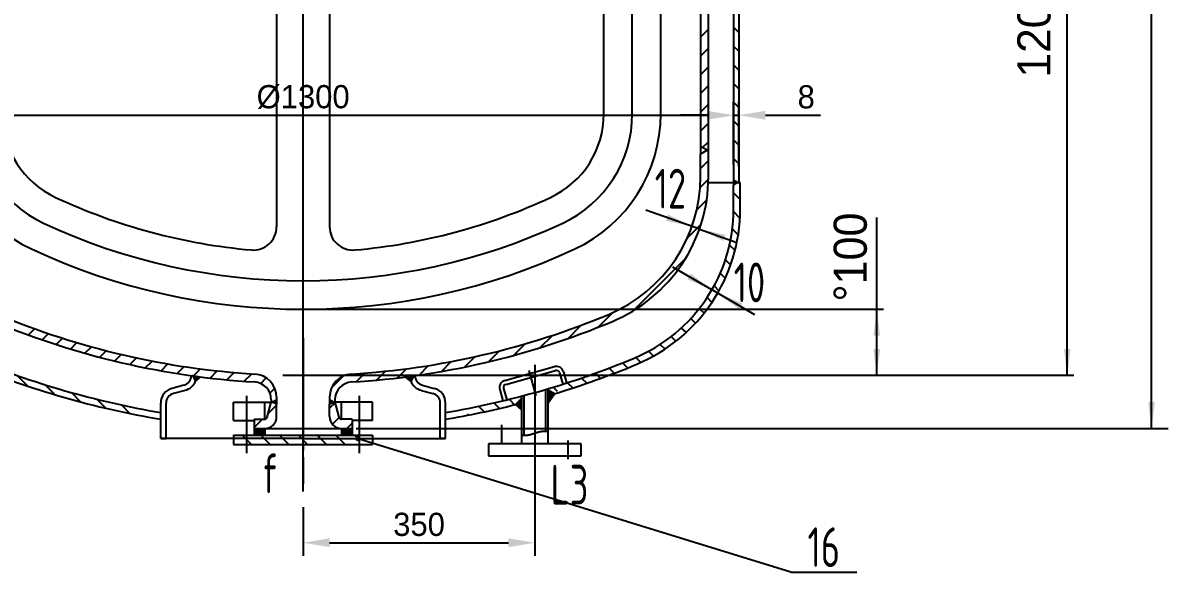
# Model space of a CAD drawing. Extents: x -1085 to 561, y -220 to 621.
# Drawn here: x 76.9 to 249.8, y 205.9 to 288.8 of the extents above; entities that cross this region are included whole.
import ezdxf

# ---------------------------------------------------------------- set-up
doc = ezdxf.new("R2010")
doc.units = 0
doc.linetypes.add('DASHDOT', pattern=[18, 15, -1, 1, -1])
doc.layers.get('0').update_dxf_attribs({"color": 8, "linetype": 'CONTINUOUS'})
doc.layers.get('DEFPOINTS').update_dxf_attribs({"linetype": 'CONTINUOUS'})
for name, color, linetype in [('0-EQUIPMENT', 7, 'CONTINUOUS'), ('2', 94, 'DASHDOT'), ('5', 8, 'CONTINUOUS'), ('85', 7, 'CONTINUOUS'), ('9', 8, 'CONTINUOUS')]:
    doc.layers.add(name, color=color, linetype=linetype)
doc.styles.add('HZTXT', font='tssdeng.shx', dxfattribs={"width": 0.8, "bigfont": 'tssdchn.shx'})
doc.styles.get("Standard").update_dxf_attribs({"font": 'cadt_en', "bigfont": 'cadt_hz'})
doc.styles.add('STYLE1', font='cadt_en.shx', dxfattribs={"width": 0.650136, "bigfont": 'cadt_hz.shx'})
doc.styles.add('STYLE36', font='cadt_en.shx', dxfattribs={"width": 0.971372, "bigfont": 'cadt_hz.shx'})
doc.dimstyles.get("Standard").update_dxf_attribs({"dimtxt": 3.5, "dimasz": 4, "dimexe": 2, "dimexo": 0, "dimgap": 1, "dimtad": 1, "dimtoh": 1, "dimdec": 4, "dimzin": 0, "dimtxsty": 'STANDARD', "dimcen": 0, "dimazin": 3, "dimtfac": 1, "dimtdec": 4, "dimtmove": 0, "dimatfit": 3, "dimtolj": 1, "dimtzin": 0})

# ---------------------------------------------------------------- blocks, each defined once
blk = doc.blocks.new('*U2')
at = {"layer": '5'}
for p, q in [((54.21, 276.84), (54.21, 271.99, 1)), ((184.21, 276.84), (184.21, 271.99))]:
    blk.add_line(p, q, dxfattribs=at)
blk = doc.blocks.new('*U4')
at = {"layer": '5'}
for p, q in [((184.21, 273.96), (184.21, 275.96)), ((185.01, 273.96), (185.01, 275.96, 1))]:
    blk.add_line(p, q, dxfattribs=at)
blk = doc.blocks.new('*D12')
at = {"layer": '0-EQUIPMENT', "color": 0}
for p, q in [((54.21, 276.84), (54.21, 272.88)), ((184.21, 276.84), (184.21, 272.88)), ((58.21, 274.88), (180.21, 274.88))]:
    blk.add_line(p, q, dxfattribs=at)
for points in [[(58.21, 275.55), (58.21, 274.21), (54.21, 274.88)], [(180.21, 275.55), (180.21, 274.21), (184.21, 274.88)]]:
    blk.add_solid(points, dxfattribs=at)
at = {"layer": 'DEFPOINTS', "color": 0}
for p in [(54.21, 276.84), (184.21, 276.84), (184.21, 274.88)]:
    blk.add_point(p, dxfattribs=at)
at = {"layer": '0-EQUIPMENT', "color": 0, "insert": (119.21, 277.63), "char_height": 3.5, "attachment_point": 5}
blk.add_mtext('\\A1;%%c1300', dxfattribs=at)
blk = doc.blocks.new('*D13')
at = {"layer": '0-EQUIPMENT', "color": 0}
for p, q in [((184.21, 267.46), (184.21, 276.9)), ((185.01, 267.11), (185.01, 276.9)), ((180.21, 274.9), (176.21, 274.9)), ((184.21, 274.9), (185.01, 274.9)), ((189.01, 274.9), (197.34, 274.9))]:
    blk.add_line(p, q, dxfattribs=at)
for points in [[(180.21, 275.56), (180.21, 274.23), (184.21, 274.9)], [(189.01, 275.56), (189.01, 274.23), (185.01, 274.9)]]:
    blk.add_solid(points, dxfattribs=at)
at = {"layer": 'DEFPOINTS', "color": 0}
for p in [(185.01, 274.9), (184.21, 267.46), (185.01, 267.11)]:
    blk.add_point(p, dxfattribs=at)
at = {"layer": '0-EQUIPMENT', "color": 0, "insert": (195.17, 277.65), "char_height": 3.5, "attachment_point": 5}
blk.add_mtext('\\A1;8', dxfattribs=at)
blk = doc.blocks.new('*U14')
blk.add_line((179.11, 257.69), (170.96, 260.57))
blk.add_solid([(177.92, 258.11), (173.98, 258.97), (174.31, 259.92)])
blk = doc.blocks.new('*U15')
blk.add_line((179.05, 257.71), (184.71, 255.71))
blk.add_solid([(179.05, 257.71), (182.99, 256.85), (182.65, 255.91)])
blk = doc.blocks.new('*U26')
at = {"layer": '9'}
for p, q in [((140.12, 236.23), (140.13, 236.23)), ((123.21, 231.93), (123.63, 231.51)), ((123.21, 231.79), (123.31, 231.9)), ((123.21, 231.57), (123.45, 231.82)), ((123.21, 231.36), (123.58, 231.74)), ((123.21, 231.72), (123.5, 231.43)), ((123.21, 231.51), (123.36, 231.35)), ((123.21, 231.3), (123.23, 231.28, 1)), ((123.48, 231.42), (123.72, 231.66)), ((123.65, 231.7), (123.76, 231.59))]:
    blk.add_line(p, q, dxfattribs=at)
blk = doc.blocks.new('*U27')
at = {"layer": '9'}
for p, q in [((156.21, 235.72), (156.22, 235.74)), ((156.21, 235.63), (156.23, 235.61, 1)), ((156.3, 235.61), (156.36, 235.67)), ((156.41, 235.64), (156.44, 235.61))]:
    blk.add_line(p, q, dxfattribs=at)
blk = doc.blocks.new('*U28')
at = {"layer": '9'}
for p, q in [((125.01, 227.44), (125.18, 227.61)), ((125.01, 227.22), (125.39, 227.61)), ((125.01, 227.01), (125.61, 227.61)), ((125.01, 226.8), (125.82, 227.61)), ((125.01, 227.59), (125.98, 226.61)), ((125.01, 227.38), (125.77, 226.61)), ((125.01, 227.16), (125.56, 226.61)), ((125.01, 226.95), (125.35, 226.61)), ((125.01, 226.74), (125.13, 226.61, 1)), ((125.03, 226.61), (126.03, 227.61)), ((125.19, 227.61), (126.19, 226.61)), ((125.24, 226.61), (126.24, 227.61)), ((125.41, 227.61), (126.41, 226.61)), ((125.45, 226.61), (126.45, 227.61)), ((125.62, 227.61), (126.61, 226.62)), ((125.67, 226.61), (126.61, 227.55)), ((125.83, 227.61), (126.61, 226.84)), ((125.88, 226.61), (126.61, 227.34)), ((126.04, 227.61), (126.61, 227.05)), ((126.09, 226.61), (126.61, 227.13)), ((126.26, 227.61), (126.61, 227.26)), ((126.3, 226.61), (126.61, 226.91)), ((126.61, 227.47), (126.47, 227.61)), ((126.52, 226.61), (126.61, 226.7))]:
    blk.add_line(p, q, dxfattribs=at)
blk = doc.blocks.new('*U29')
at = {"layer": '9'}
for p, q in [((114.7, 231.56), (114.96, 231.82)), ((114.84, 231.48), (115.21, 231.85)), ((114.88, 231.77), (115.21, 231.45)), ((115.02, 231.85), (115.21, 231.66)), ((115.15, 231.93), (115.21, 231.87)), ((114.61, 231.62), (114.64, 231.59)), ((114.75, 231.69), (115.14, 231.3)), ((114.97, 231.4), (115.21, 231.64)), ((115.1, 231.32), (115.21, 231.42)), ((111.81, 227.6), (111.82, 227.61)), ((111.81, 227.39), (112.03, 227.61)), ((111.81, 227.18), (112.24, 227.61)), ((111.81, 226.96), (112.45, 227.61)), ((111.81, 226.75), (112.67, 227.61)), ((111.81, 227.42), (112.62, 226.61)), ((111.81, 227.21), (112.41, 226.61)), ((111.81, 227), (112.19, 226.61)), ((111.81, 226.79), (111.98, 226.61, 1)), ((111.83, 227.61), (112.83, 226.61)), ((111.88, 226.61), (112.88, 227.61)), ((112.04, 227.61), (113.04, 226.61)), ((112.09, 226.61), (113.09, 227.61)), ((112.25, 227.61), (113.25, 226.61)), ((112.3, 226.61), (113.3, 227.61)), ((112.47, 227.61), (113.41, 226.67)), ((112.51, 226.61), (113.41, 227.5)), ((112.68, 227.61), (113.41, 226.88)), ((112.73, 226.61), (113.41, 227.29)), ((112.89, 227.61), (113.41, 227.1)), ((112.94, 226.61), (113.41, 227.08)), ((113.1, 227.61), (113.41, 227.31)), ((113.15, 226.61), (113.41, 226.87)), ((113.32, 227.61), (113.41, 227.52)), ((113.36, 226.61), (113.41, 226.65))]:
    blk.add_line(p, q, dxfattribs=at)
blk = doc.blocks.new('*U33')
at = {"layer": '9'}
for p, q in [((113.94, 229.88), (115.21, 231.14, 1)), ((111.81, 227.74), (113.08, 229.01))]:
    blk.add_line(p, q, dxfattribs=at)
blk = doc.blocks.new('*U34')
at = {"layer": '9'}
for p, q in [((84.08, 239.61), (85.04, 240.58, 1)), ((86.27, 238.97), (87.24, 239.95)), ((88.49, 238.37), (89.48, 239.35)), ((90.75, 237.8), (91.75, 238.8)), ((93.05, 237.27), (94.06, 238.28)), ((95.38, 236.78), (96.41, 237.8)), ((97.76, 236.32), (98.8, 237.36)), ((100.18, 235.91), (101.23, 236.97)), ((102.64, 235.55), (103.71, 236.62)), ((105.15, 235.23), (106.24, 236.31)), ((107.71, 234.96), (108.81, 236.06)), ((110.32, 234.74), (111.44, 235.86)), ((112.81, 234.4), (113.65, 235.25)), ((114.2, 232.97), (114.93, 233.7))]:
    blk.add_line(p, q, dxfattribs=at)
blk = doc.blocks.new('*U35')
at = {"layer": '9'}
for p, q in [((77.72, 241.73), (78.65, 242.67, 1)), ((79.8, 240.99), (80.75, 241.94)), ((81.93, 240.29), (82.88, 241.24))]:
    blk.add_line(p, q, dxfattribs=at)
blk = doc.blocks.new('*U37')
at = {"layer": '9'}
for p, q in [((123.53, 233.81), (125.24, 235.52, 1)), ((127.23, 234.68), (128.16, 235.61)), ((130.3, 234.92), (130.99, 235.61)), ((133.46, 235.25), (133.82, 235.61)), ((123.21, 230.66), (124.04, 231.49)), ((123.63, 228.25), (124.64, 229.26)), ((125.82, 227.61), (126.61, 228.4))]:
    blk.add_line(p, q, dxfattribs=at)
blk = doc.blocks.new('*U38')
at = {"layer": '9'}
for p, q in [((151.01, 238.66), (152.74, 240.39)), ((147.21, 237.69), (148.85, 239.33)), ((136.72, 235.68), (138.15, 237.12)), ((140.09, 236.22), (141.58, 237.72)), ((143.58, 236.89), (145.14, 238.45)), ((128.16, 235.61), (128.52, 235.97, 1)), ((130.99, 235.61), (131.64, 236.26)), ((133.82, 235.61), (134.84, 236.63))]:
    blk.add_line(p, q, dxfattribs=at)
blk = doc.blocks.new('*U39')
at = {"layer": '9'}
for p, q in [((169.03, 245.37), (169.27, 245.61)), ((163.71, 242.88), (165.92, 245.08)), ((159.21, 241.2), (161.21, 243.2)), ((154.99, 239.82), (156.84, 241.67, 1))]:
    blk.add_line(p, q, dxfattribs=at)
blk = doc.blocks.new('*U40')
at = {"layer": '9'}
for p, q in [((179.21, 266.86), (180.41, 268.06, 1)), ((179.15, 263.97), (180.4, 265.22)), ((178.65, 260.64), (180.15, 262.14)), ((177.23, 256.4), (179.3, 258.47)), ((169.27, 245.61), (176.95, 253.29))]:
    blk.add_line(p, q, dxfattribs=at)
blk = doc.blocks.new('*U41')
at = {"layer": '9'}
for p, q in [((179.21, 286.66), (180.41, 287.86, 1)), ((179.21, 283.83), (180.41, 285.03)), ((179.21, 281), (180.41, 282.2)), ((179.21, 278.17), (180.41, 279.37)), ((179.21, 275.34), (180.41, 276.54)), ((179.21, 272.51), (180.41, 273.71)), ((179.52, 270), (180.41, 270.89))]:
    blk.add_line(p, q, dxfattribs=at)
blk = doc.blocks.new('*U44')
at = {"layer": '9'}
for p, q in [((185.01, 287.37), (184.21, 288.17, 1)), ((185.01, 284.54), (184.21, 285.34)), ((185.01, 281.72), (184.21, 282.52)), ((184.21, 279.69), (185.01, 278.89)), ((185.01, 276.06), (184.21, 276.86)), ((185.01, 273.23), (184.21, 274.03)), ((185.01, 270.4), (184.21, 271.2)), ((185.01, 267.57), (184.21, 268.37))]:
    blk.add_line(p, q, dxfattribs=at)
blk = doc.blocks.new('*U46')
at = {"layer": '9'}
for p, q in [((110, 226.61), (111.4, 225.21)), ((114.23, 225.21), (112.83, 226.61)), ((117.06, 225.21), (115.66, 226.61)), ((118.49, 226.61), (119.89, 225.21)), ((121.32, 226.61), (122.72, 225.21)), ((124.14, 226.61), (125.54, 225.21)), ((126.97, 226.61), (127.35, 226.24)), ((127.7, 225.89), (127.71, 225.88, 1))]:
    blk.add_line(p, q, dxfattribs=at)
blk = doc.blocks.new('*D84')
for p, q in [((200.45, 355.61), (235.58, 355.61)), ((234.58, 235.61), (234.58, 355.61)), ((235.58, 235.61), (119.21, 235.61, 1))]:
    blk.add_line(p, q)
for points in [[(234.58, 355.61), (235.08, 351.61), (234.08, 351.61)], [(234.58, 235.61), (234.08, 239.61), (235.08, 239.61)]]:
    blk.add_solid(points)
at = {"style": 'STYLE1'}
blk.add_text('1200', height=5, rotation=90, dxfattribs=at).set_placement((232.05, 280.58))
blk = doc.blocks.new('*U105')
at = {"layer": '2'}
blk.add_line((119.21, 241.27), (119.21, 219.27, 1), dxfattribs=at)
at = {"layer": '85'}
for p, q in [((102.48, 235.6), (102.95, 234.77, 6.28)), ((135.94, 235.6), (135.46, 234.77, 6.28)), ((101.19, 234.15), (99.41, 233.67)), ((137.22, 234.15), (139, 233.67)), ((101.4, 233.37), (99.62, 232.9, 6.28)), ((137.01, 233.37), (138.79, 232.9, 6.28)), ((97.71, 226.1), (97.71, 231.45)), ((98.51, 226.1), (98.51, 231.45, 6.28)), ((139.91, 226.1), (139.91, 231.45, 6.28)), ((140.71, 226.1), (140.71, 231.45)), ((97.71, 226.1), (98.51, 226.1)), ((119.21, 226.1), (97.71, 226.1)), ((119.21, 226.1), (140.71, 226.1, 6.28)), ((140.71, 226.1), (139.91, 226.1))]:
    blk.add_line(p, q, dxfattribs=at)
for centre, radius, start, end in [((100.81, 235.6), 1.5, 285, 360), ((137.61, 235.6), 1.5, 180, 255), ((100.01, 231.45), 2.3, 105, 180), ((100.81, 235.6), 2.3, 285, 338.9456), ((137.61, 235.6), 2.3, 201.0544, 255), ((138.41, 231.45), 2.3, 0, 75), ((100.01, 231.45), 1.5, 105, 180), ((138.41, 231.45), 1.5, 0, 75)]:
    blk.add_arc(centre, radius, start, end, dxfattribs=at)
blk = doc.blocks.new('*D106')
for p, q in [((205.82, 235.61), (205.82, 259.45)), ((119.21, 245.61), (206.82, 245.61)), ((206.82, 235.61), (144.89, 235.61))]:
    blk.add_line(p, q)
for points in [[(205.82, 245.61), (206.32, 241.61), (205.32, 241.61)], [(205.82, 235.61), (205.32, 239.61), (206.32, 239.61)]]:
    blk.add_solid(points)
at = {"insert": (204.39, 246.77), "char_height": 5, "attachment_point": 7, "rotation": 90, "style": 'STYLE36'}
blk.add_mtext('%%d100', dxfattribs=at)
blk = doc.blocks.new('*U107')
at = {"layer": '85'}
for p, q in [((134.76, 235.31), (134.88, 235.43, 1)), ((134.76, 235.41), (135.21, 234.96)), ((134.88, 235.21), (135.12, 235.46)), ((134.94, 235.44), (135.52, 234.87)), ((135, 235.12), (135.37, 235.49)), ((135.12, 235.03), (135.61, 235.53)), ((135.13, 235.46), (135.59, 235)), ((135.24, 234.94), (135.86, 235.56)), ((135.32, 235.49), (135.67, 235.14)), ((135.36, 234.85), (135.71, 235.2)), ((135.51, 235.51), (135.75, 235.27)), ((135.69, 235.54), (135.83, 235.4)), ((135.88, 235.56), (135.9, 235.54))]:
    blk.add_line(p, q, dxfattribs=at)
blk = doc.blocks.new('*U108')
at = {"layer": '85'}
for p, q in [((102.53, 235.56), (102.51, 235.54)), ((103.17, 234.94), (102.55, 235.56)), ((102.72, 235.54), (102.59, 235.4)), ((102.9, 235.51), (102.66, 235.27)), ((103.05, 234.85), (102.71, 235.2)), ((103.09, 235.49), (102.74, 235.14)), ((103.29, 235.03), (102.8, 235.53)), ((103.28, 235.46), (102.82, 235)), ((103.47, 235.44), (102.9, 234.87)), ((103.42, 235.12), (103.04, 235.49)), ((103.65, 235.41), (103.2, 234.96, 1)), ((103.54, 235.21), (103.29, 235.46)), ((103.66, 235.31), (103.53, 235.43))]:
    blk.add_line(p, q, dxfattribs=at)
blk = doc.blocks.new('*U109')
at = {"layer": '9'}
for p, q in [((73.2, 235.58), (71.46, 237.33)), ((77.59, 234.03), (75.98, 235.64)), ((81.73, 232.72), (80.22, 234.23)), ((85.66, 231.61), (84.24, 233.03)), ((89.43, 230.67), (88.08, 232.02)), ((91.76, 231.17), (93.05, 229.88, 1))]:
    blk.add_line(p, q, dxfattribs=at)
blk = doc.blocks.new('*D112')
at = {"layer": '0-EQUIPMENT', "color": 0}
for p, q in [((154.21, 222.1), (154.21, 208.37)), ((119.21, 215.72), (119.21, 208.37)), ((123.21, 210.37), (150.21, 210.37))]:
    blk.add_line(p, q, dxfattribs=at)
for points in [[(123.21, 211.04), (123.21, 209.71), (119.21, 210.37)], [(150.21, 211.04), (150.21, 209.71), (154.21, 210.37)]]:
    blk.add_solid(points, dxfattribs=at)
at = {"layer": 'DEFPOINTS', "color": 0}
for p in [(154.21, 222.1), (119.21, 215.72), (154.21, 210.37)]:
    blk.add_point(p, dxfattribs=at)
at = {"layer": '0-EQUIPMENT', "color": 0, "insert": (136.71, 213.12), "char_height": 3.5, "attachment_point": 5}
blk.add_mtext('\\A1;350', dxfattribs=at)
blk = doc.blocks.new('*U113')
at = {"layer": '9'}
for p, q in [((151.29, 231.2), (152.21, 232.11)), ((151.41, 231.1), (152.21, 231.9)), ((151.78, 231.75), (152.21, 231.32)), ((151.89, 231.85), (152.21, 231.54)), ((151.99, 231.96), (152.21, 231.75)), ((152.1, 232.07), (152.21, 231.96)), ((152.2, 232.18), (152.21, 232.17)), ((151.36, 231.32), (152.21, 230.47, 1)), ((151.47, 231.43), (152.21, 230.69)), ((151.52, 231), (152.21, 231.69)), ((151.57, 231.53), (152.21, 230.9)), ((151.63, 230.9), (152.21, 231.48)), ((151.68, 231.64), (152.21, 231.11)), ((151.74, 230.8), (152.21, 231.26)), ((151.85, 230.7), (152.21, 231.05)), ((151.96, 230.6), (152.21, 230.84)), ((152.07, 230.5), (152.21, 230.63)), ((152.19, 230.4), (152.21, 230.42))]:
    blk.add_line(p, q, dxfattribs=at)
blk = doc.blocks.new('*U114')
at = {"layer": '9'}
for p, q in [((150.31, 232.02), (151.13, 231.19, 1)), ((145.7, 230.97), (146.54, 230.13)), ((148.02, 231.48), (148.86, 230.64)), ((144.01, 229.84), (144.19, 229.65))]:
    blk.add_line(p, q, dxfattribs=at)
blk = doc.blocks.new('*U115')
for p, q in [((152.21, 226.66), (152.22, 226.65, 1)), ((152.22, 226.65), (152.23, 226.65)), ((152.23, 226.65), (152.24, 226.65)), ((152.24, 226.65), (152.26, 226.65)), ((152.26, 226.65), (152.28, 226.64)), ((152.28, 226.64), (152.3, 226.64)), ((152.3, 226.64), (152.32, 226.64)), ((152.32, 226.64), (152.34, 226.64)), ((152.34, 226.64), (152.36, 226.63)), ((152.36, 226.63), (152.38, 226.63)), ((152.38, 226.63), (152.4, 226.63)), ((152.4, 226.63), (152.42, 226.63)), ((152.42, 226.63), (152.45, 226.62)), ((152.45, 226.62), (152.47, 226.62)), ((152.47, 226.62), (152.49, 226.62)), ((152.49, 226.62), (152.52, 226.62)), ((152.52, 226.62), (152.54, 226.62)), ((152.54, 226.62), (152.57, 226.61)), ((152.57, 226.61), (152.6, 226.61)), ((152.6, 226.61), (152.62, 226.61)), ((152.62, 226.61), (152.65, 226.61)), ((152.65, 226.61), (152.68, 226.61)), ((152.68, 226.61), (152.7, 226.61)), ((152.7, 226.61), (152.73, 226.61)), ((152.73, 226.61), (152.76, 226.61)), ((152.76, 226.61), (152.78, 226.61)), ((152.78, 226.61), (152.81, 226.61)), ((152.81, 226.61), (152.84, 226.61)), ((152.84, 226.61), (152.87, 226.61)), ((152.87, 226.61), (152.9, 226.61)), ((152.9, 226.61), (152.92, 226.62)), ((152.92, 226.62), (152.95, 226.62)), ((152.95, 226.62), (152.98, 226.62)), ((152.98, 226.62), (153.01, 226.62)), ((153.01, 226.62), (153.04, 226.63)), ((153.04, 226.63), (153.07, 226.63)), ((153.07, 226.63), (153.09, 226.63)), ((153.09, 226.63), (153.12, 226.64)), ((153.12, 226.64), (153.15, 226.64)), ((153.15, 226.64), (153.18, 226.64)), ((153.18, 226.64), (153.2, 226.65)), ((153.2, 226.65), (153.23, 226.65)), ((153.23, 226.65), (153.26, 226.66)), ((153.26, 226.66), (153.29, 226.66)), ((153.29, 226.66), (153.31, 226.67)), ((153.31, 226.67), (153.34, 226.67)), ((153.34, 226.67), (153.37, 226.68)), ((153.37, 226.68), (153.39, 226.68)), ((153.39, 226.68), (153.42, 226.69)), ((153.42, 226.69), (153.44, 226.7)), ((153.44, 226.7), (153.47, 226.7)), ((153.47, 226.7), (153.5, 226.71)), ((153.5, 226.71), (153.52, 226.71)), ((153.52, 226.71), (153.55, 226.72)), ((153.55, 226.72), (153.57, 226.73)), ((153.57, 226.73), (153.6, 226.74)), ((153.6, 226.74), (153.62, 226.74)), ((153.62, 226.74), (153.65, 226.75)), ((153.65, 226.75), (153.68, 226.76)), ((153.68, 226.76), (153.7, 226.76)), ((153.7, 226.76), (153.73, 226.77)), ((153.73, 226.77), (153.75, 226.78)), ((153.75, 226.78), (153.78, 226.79)), ((153.78, 226.79), (153.8, 226.79)), ((153.8, 226.79), (153.83, 226.8)), ((153.83, 226.8), (153.85, 226.81)), ((153.85, 226.81), (153.88, 226.82)), ((153.88, 226.82), (153.9, 226.83)), ((153.9, 226.83), (153.93, 226.83)), ((153.93, 226.83), (153.95, 226.84)), ((153.95, 226.84), (153.98, 226.85)), ((153.98, 226.85), (154, 226.86)), ((154, 226.86), (154.03, 226.87)), ((154.03, 226.87), (154.05, 226.87)), ((154.05, 226.87), (154.08, 226.88)), ((154.08, 226.88), (154.1, 226.89)), ((154.1, 226.89), (154.13, 226.9)), ((154.13, 226.9), (154.15, 226.91)), ((154.15, 226.91), (154.18, 226.92)), ((154.18, 226.92), (154.2, 226.92)), ((154.2, 226.92), (154.23, 226.93)), ((154.23, 226.93), (154.25, 226.94)), ((154.25, 226.94), (154.28, 226.95)), ((154.28, 226.95), (154.3, 226.96)), ((154.3, 226.96), (154.33, 226.97)), ((154.33, 226.97), (154.35, 226.97)), ((154.35, 226.97), (154.38, 226.98)), ((154.38, 226.98), (154.4, 226.99)), ((154.4, 226.99), (154.43, 227)), ((154.43, 227), (154.45, 227.01)), ((154.45, 227.01), (154.48, 227.01)), ((154.48, 227.01), (154.5, 227.02)), ((154.5, 227.02), (154.53, 227.03)), ((154.53, 227.03), (154.55, 227.04)), ((154.55, 227.04), (154.58, 227.05)), ((154.58, 227.05), (154.6, 227.05)), ((154.6, 227.05), (154.63, 227.06)), ((154.63, 227.06), (154.66, 227.07)), ((154.66, 227.07), (154.68, 227.07)), ((154.68, 227.07), (154.71, 227.08)), ((154.71, 227.08), (154.73, 227.09)), ((154.73, 227.09), (154.76, 227.1)), ((154.76, 227.1), (154.78, 227.1)), ((154.78, 227.1), (154.81, 227.11)), ((154.81, 227.11), (154.83, 227.11)), ((154.83, 227.11), (154.86, 227.12)), ((154.86, 227.12), (154.89, 227.13)), ((154.89, 227.13), (154.91, 227.13)), ((154.91, 227.13), (154.94, 227.14)), ((154.94, 227.14), (154.96, 227.14)), ((154.96, 227.14), (154.99, 227.15)), ((154.99, 227.15), (155.02, 227.16)), ((155.02, 227.16), (155.04, 227.16)), ((155.04, 227.16), (155.07, 227.17)), ((155.07, 227.17), (155.1, 227.17)), ((155.1, 227.17), (155.12, 227.17)), ((155.12, 227.17), (155.15, 227.18)), ((155.15, 227.18), (155.18, 227.18)), ((155.18, 227.18), (155.2, 227.19)), ((155.2, 227.19), (155.23, 227.19)), ((155.23, 227.19), (155.26, 227.19)), ((155.26, 227.19), (155.29, 227.2)), ((155.29, 227.2), (155.31, 227.2)), ((155.31, 227.2), (155.34, 227.2)), ((155.34, 227.2), (155.37, 227.2)), ((155.37, 227.2), (155.4, 227.21)), ((155.4, 227.21), (155.42, 227.21)), ((155.42, 227.21), (155.45, 227.21)), ((155.45, 227.21), (155.48, 227.21)), ((155.48, 227.21), (155.51, 227.21)), ((155.51, 227.21), (155.54, 227.21)), ((155.54, 227.21), (155.57, 227.21)), ((155.57, 227.21), (155.6, 227.21)), ((155.6, 227.21), (155.63, 227.21)), ((155.63, 227.21), (155.66, 227.21)), ((155.66, 227.21), (155.69, 227.21)), ((155.69, 227.21), (155.71, 227.21)), ((155.71, 227.21), (155.74, 227.21)), ((155.74, 227.21), (155.77, 227.2)), ((155.77, 227.2), (155.8, 227.2)), ((155.8, 227.2), (155.82, 227.2)), ((155.82, 227.2), (155.86, 227.2)), ((155.86, 227.2), (155.89, 227.19)), ((155.89, 227.19), (155.92, 227.19)), ((155.92, 227.19), (155.96, 227.19)), ((155.96, 227.19), (156, 227.18)), ((156, 227.18), (156.04, 227.17)), ((156.04, 227.17), (156.08, 227.17)), ((156.08, 227.17), (156.11, 227.16)), ((156.11, 227.16), (156.15, 227.16)), ((156.15, 227.16), (156.18, 227.15)), ((156.18, 227.15), (156.21, 227.15))]:
    blk.add_line(p, q)
blk = doc.blocks.new('*U116')
at = {"layer": '9'}
blk.add_line((156.04, 227.18), (156.21, 227.35, 1), dxfattribs=at)
blk = doc.blocks.new('*U117')
at = {"layer": '9'}
for p, q in [((156.21, 233.14), (156.3, 233.24)), ((156.21, 232.93), (156.5, 233.22)), ((156.21, 232.72), (156.63, 233.15)), ((156.21, 232.51), (156.77, 233.07)), ((156.21, 233.05), (156.85, 232.41)), ((156.21, 232.29), (156.91, 233)), ((156.21, 232.08), (157.05, 232.92)), ((156.21, 232.84), (156.76, 232.29)), ((156.21, 231.87), (157.08, 232.74)), ((156.21, 232.63), (156.67, 232.16)), ((156.21, 232.41), (156.58, 232.04)), ((156.21, 232.2), (156.5, 231.91)), ((156.21, 231.66), (156.59, 232.04)), ((156.21, 231.99), (156.41, 231.79)), ((156.21, 231.78), (156.32, 231.66)), ((156.93, 232.54), (156.23, 233.24)), ((156.44, 233.24), (157.02, 232.66)), ((156.88, 233.01), (157.11, 232.79)), ((156.21, 231.57), (156.24, 231.54, 1))]:
    blk.add_line(p, q, dxfattribs=at)
blk = doc.blocks.new('*U118')
at = {"layer": '9'}
for p, q in [((183.76, 252.31), (182.97, 253.09, 1)), ((182.95, 250.29), (182.19, 251.05)), ((181.27, 249.14), (182, 248.41)), ((180.21, 247.37), (180.93, 246.65)), ((179.03, 245.72), (179.74, 245.01)), ((177.73, 244.2), (178.44, 243.49)), ((176.31, 242.78), (177.02, 242.08)), ((174.78, 241.49), (175.49, 240.78)), ((172.09, 238.52), (171.35, 239.26)), ((173.13, 240.31), (173.85, 239.59)), ((167.44, 237.52), (168.2, 236.75)), ((169.44, 238.34), (170.2, 237.58)), ((161.24, 235.23), (162.03, 234.44)), ((163.34, 235.96), (164.12, 235.18)), ((165.4, 236.73), (166.17, 235.95)), ((156.97, 233.85), (157.57, 233.24)), ((159.12, 234.52), (159.91, 233.73))]:
    blk.add_line(p, q, dxfattribs=at)
blk = doc.blocks.new('*U119')
blk.add_line((180.82, 248.63), (187.38, 244.84))
blk.add_solid([(181.81, 248.06), (185.52, 246.49), (185.02, 245.62)])
blk = doc.blocks.new('*U120')
blk.add_line((180.94, 248.56), (175.03, 251.97))
blk.add_solid([(180.94, 248.56), (177.23, 250.12), (177.73, 250.99)])
blk = doc.blocks.new('*U121')
at = {"layer": '9'}
for p, q in [((185.21, 262.18), (184.21, 263.18, 1)), ((185.17, 259.38), (184.2, 260.35)), ((184.9, 256.82), (184.02, 257.71)), ((184.42, 254.48), (183.59, 255.3))]:
    blk.add_line(p, q, dxfattribs=at)
blk = doc.blocks.new('*U122')
at = {"layer": '9'}
for p, q in [((179.21, 267.81), (179.21, 267.82)), ((184.64, 264.65), (184.21, 265.08)), ((184.21, 264.96), (184.29, 265.04)), ((184.21, 264.75), (184.42, 264.96)), ((184.21, 264.54), (184.55, 264.89)), ((184.21, 264.87), (184.51, 264.57)), ((184.37, 264.49), (184.21, 264.66)), ((184.37, 264.49), (184.69, 264.81)), ((184.78, 264.73), (184.7, 264.8)), ((184.24, 264.41), (184.21, 264.45, 1))]:
    blk.add_line(p, q, dxfattribs=at)

msp = doc.modelspace()

# ---------------------------------------------------------------- linework, layer by layer
at = {"layer": '0-EQUIPMENT'}
for p, q in [((119.20564, 218.08516), (119.20564, 534.31655)), ((247.31008, 227.61133), (247.31008, 525.61133)), ((115.20564, 407.01133), (115.20564, 258.04325)), ((123.20564, 407.01133), (123.20564, 258.04325)), ((179.20564, 348.13398), (179.20564, 270.18868)), ((180.40564, 269.61133), (180.40564, 348.71133)), ((184.20564, 335.21133), (184.20564, 267.45774)), ((185.00564, 334.83829), (185.00564, 264.742)), ((168.90564, 275.09837), (168.90564, 311.11133, 6.28319)), ((164.60564, 275.09837), (164.60564, 306.31133)), ((173.20564, 275.09837), (173.20564, 306.31133)), ((179.20564, 270.18868), (179.20564, 269.03398)), ((180.20564, 269.61133), (179.20564, 270.18868)), ((180.20564, 269.61133), (179.20564, 269.03398)), ((179.20564, 265.61133), (179.20564, 269.03398)), ((180.40564, 269.61133), (180.20564, 269.61133, 6.28319)), ((180.40564, 265.61133), (180.40564, 269.61133, 6.28319)), ((184.20564, 267.45774), (184.20564, 264.39559)), ((180.40564, 264.742), (184.20564, 264.742)), ((184.80564, 264.742), (184.20564, 265.08841)), ((184.80564, 264.742), (184.20564, 264.39559)), ((184.80564, 264.742), (185.20564, 264.742)), ((185.20564, 260.742), (185.20564, 264.742)), ((184.20564, 260.742), (184.20564, 264.39559)), ((149.65053, 234.85034), (157.16247, 236.95054)), ((154.20564, 237.20563), (154.20564, 222.10143)), ((102.95209, 234.76909), (103.77541, 235.39757)), ((122.51797, 235.61133), (116.15684, 235.61133)), ((135.45918, 234.76909), (134.63586, 235.39757)), ((149.81209, 234.2725), (157.32402, 236.37269)), ((153.27187, 236.38197), (154.3489, 232.5297)), ((157.94019, 236.02579), (158.4231, 234.29851, 6.28319)), ((158.51803, 236.18734), (158.9951, 234.48095, 6.28319)), ((148.88734, 233.49478), (149.36434, 231.78864)), ((149.46518, 233.65634), (149.94803, 231.92928, 6.28319)), ((155.85564, 227.19722), (155.85564, 233.51519)), ((156.20564, 225.30413), (156.20564, 233.61857)), ((110.70564, 223.91275), (110.70564, 232.54229)), ((114.40564, 231.93854), (114.40564, 231.61133)), ((114.60564, 231.61133), (115.20564, 231.95774)), ((115.20564, 232.33928), (115.20564, 231.95774)), ((115.20564, 231.95774), (115.20564, 231.26492)), ((123.20564, 232.33928), (123.20564, 231.95774, 6.28319)), ((123.80564, 231.61133), (123.20564, 231.95774)), ((123.20564, 231.95774), (123.20564, 231.26492)), ((124.00564, 231.93854), (124.00564, 231.61133, 6.28319)), ((127.70564, 223.91275), (127.70564, 232.54229)), ((151.26854, 231.22638), (152.20564, 232.17887)), ((152.20564, 225.30413), (152.20564, 232.50021)), ((152.55564, 232.59258), (152.55564, 226.61654)), ((157.16026, 232.8608), (156.20564, 233.38046)), ((156.20564, 231.49117), (157.16026, 232.8608, 1)), ((108.70564, 228.81133), (108.70564, 231.61133)), ((108.70564, 231.61133), (114.40564, 231.61133)), ((113.40564, 229.01133), (113.40564, 231.61133)), ((113.79956, 229.34187), (114.40564, 231.61133, 6.28319)), ((114.40564, 231.61133), (114.60564, 231.61133)), ((115.20564, 231.26492), (114.60564, 231.61133, 6.28319)), ((115.20564, 229.41133), (115.20564, 231.26492, 6.28319)), ((123.20564, 231.26492), (123.80564, 231.61133)), ((123.20564, 229.41133), (123.20564, 231.26492)), ((123.80564, 231.61133), (124.00564, 231.61133)), ((124.00564, 231.61133), (124.61171, 229.34187)), ((129.70564, 231.61133), (124.02554, 231.61133)), ((125.00564, 229.01133), (125.00564, 231.61133)), ((129.70564, 228.81133), (129.70564, 231.61133)), ((152.20564, 230.37768), (151.26854, 231.22638)), ((108.70564, 228.81133), (111.80564, 228.81133)), ((111.80564, 229.01133), (113.40564, 229.01133, 6.28319)), ((111.80564, 229.01133), (111.80564, 226.61133)), ((126.60564, 229.01133), (125.00564, 229.01133)), ((126.60564, 229.01133), (126.60564, 226.61133)), ((129.70564, 228.81133), (126.60564, 228.81133)), ((108.70564, 226.61133), (108.70564, 225.21133)), ((108.70564, 226.61133), (129.70564, 226.61133)), ((111.80564, 227.61133), (126.60564, 227.61133)), ((111.80564, 227.61133), (126.60564, 227.61133)), ((111.80564, 227.61133), (126.60564, 227.61133)), ((113.40564, 227.61133), (113.40564, 226.61133)), ((125.00564, 227.61133), (125.00564, 226.61133)), ((127.23064, 227.61133), (249.81008, 227.61133)), ((129.70564, 226.61133), (129.70564, 225.21133)), ((149.20564, 225.37346), (149.20564, 228.17346)), ((108.70564, 225.21133), (129.70564, 225.21133)), ((192.83402, 205.94116), (127.50188, 226.04268, 1)), ((147.20564, 225.30413), (147.20564, 223.50413)), ((161.20564, 225.30413), (147.20564, 225.30413)), ((159.20564, 223.00413), (159.20564, 225.80413)), ((161.20564, 223.50413), (161.20564, 225.30413)), ((147.20564, 223.50413), (161.20564, 223.50413, 1)), ((192.83402, 205.94116), (202.83402, 205.94116, 1))]:
    msp.add_line(p, q, dxfattribs=at)
msp.add_circle((127.50188, 226.04268), 0.25, dxfattribs=at)
for centre, radius, start, end in [((87.70564, 275.09837), 22.5, 180, 244.987322), ((87.70564, 275.09837), 18.2, 180, 244.987322), ((87.70564, 275.09837), 13.9, 180, 244.987322), ((150.70564, 275.09837), 13.9, 295.012678, 360), ((150.70564, 275.09837), 18.2, 295.012678, 360), ((150.70564, 275.09837), 22.5, 295.012678, 360), ((156.70564, 265.61133), 22.5, 292.6198649, 360), ((156.70564, 265.61133), 23.7, 292.6198649, 360), ((119.20564, 342.61133), 88.4, 244.987322, 264.931929), ((119.20564, 342.61133), 88.4, 275.068071, 295.012678), ((159.83064, 260.742), 24.375, 292.6198649, 360), ((159.83064, 260.742), 25.375, 292.6198649, 360), ((119.20564, 342.61133), 92.7, 244.987322, 295.012678), ((111.70564, 258.04325), 3.5, 264.931929, 360), ((126.70564, 258.04325), 3.5, 180, 275.068071), ((119.20564, 342.61133), 97, 244.987322, 295.012678), ((119.20564, 355.61133), 120, 247.3801351, 266.5183641), ((119.20564, 355.61133), 120, 273.4816302, 292.6198649), ((119.20564, 355.61133), 121.2, 247.3801351, 266.5296109), ((119.20564, 355.61133), 121.2, 273.4703757, 292.6198649), ((119.20564, 358.242), 131, 247.3801351, 260.5537585), ((119.20564, 358.242), 130, 247.3801351, 260.4804217), ((119.20564, 358.242), 130, 279.5195783, 292.6198649), ((119.20564, 358.242), 131, 286.8417874, 292.6198649), ((157.45865, 235.89116), 1.1, 15.62, 105.62), ((111.70564, 232.33928), 3.5, 0, 86.5183569), ((126.70564, 232.33928), 3.5, 93.4816431, 180), ((157.45865, 235.89116), 0.5, 15.62, 105.62), ((111.70564, 231.93854), 2.7, 0, 86.5296109), ((126.70564, 231.93854), 2.7, 93.4703891, 180), ((149.94672, 233.79096), 1.1, 105.62, 195.62), ((149.94672, 233.79096), 0.5, 105.62, 195.62), ((119.20564, 358.242), 131, 279.4462415, 284.1673552), ((113.40564, 229.41133), 1.8, 270, 360), ((113.40564, 229.41133), 0.4, 270, 350), ((125.00564, 229.41133), 1.8, 180, 270), ((125.00564, 229.41133), 0.4, 190, 270)]:
    msp.add_arc(centre, radius, start, end, dxfattribs=at)
msp.add_solid([(247.31008, 227.61133), (246.81008, 231.61133), (247.81008, 231.61133)], dxfattribs=at)

# ---------------------------------------------------------------- block references
for name in ['*D84', '*U41', '*U44', '*U2', '*U4', '*U40', '*U122', '*U121', '*D106', '*U14', '*U15', '*U118', '*U120', '*U119', '*U39', '*U35', '*U34', '*U105', '*U38', '*U109', '*U108', '*U26', '*U37', '*U107', '*U27', '*U29', '*U114', '*U113', '*U117', '*U33', '*U46', '*U28', '*U115', '*U116']:
    msp.add_blockref(name, (0, 0), dxfattribs=at)

# ---------------------------------------------------------------- texts
at = {"layer": '0-EQUIPMENT', "style": 'HZTXT', "width": 0.7}
for s, p in [('12', (172.28725, 260.81155)), ('10', (184.21856, 246.66356)), ('f', (112.93887, 217.82642)), ('L3', (156.57887, 216.13509)), ('16', (195.3684, 206.70702))]:
    msp.add_text(s, height=6, dxfattribs=at).set_placement(p)

# ---------------------------------------------------------------- dimensions: what is measured, and where the dimension line sits
at = {"layer": '0-EQUIPMENT'}
for base, p1, p2, text, picture, middle in [((184.20564, 274.88134), (54.20564, 276.83621), (184.20564, 276.83621), '%%c1300', '*D12', (119.20564, 277.63134)), ((185.00564, 274.89734), (184.20564, 267.45774), (185.00564, 267.11133), '8', '*D13', (195.1723, 277.64734)), ((154.20564, 210.37309), (119.20564, 215.71584), (154.20564, 222.10143), '350', '*D112', (136.70564, 213.12309))]:
    dim = msp.add_linear_dim(base=base, p1=p1, p2=p2, text=text, dimstyle='STANDARD', dxfattribs=at)
    dim.commit()
    dim.dimension.update_dxf_attribs({"geometry": picture, "text_midpoint": middle})

doc.saveas('drawing.dxf')
